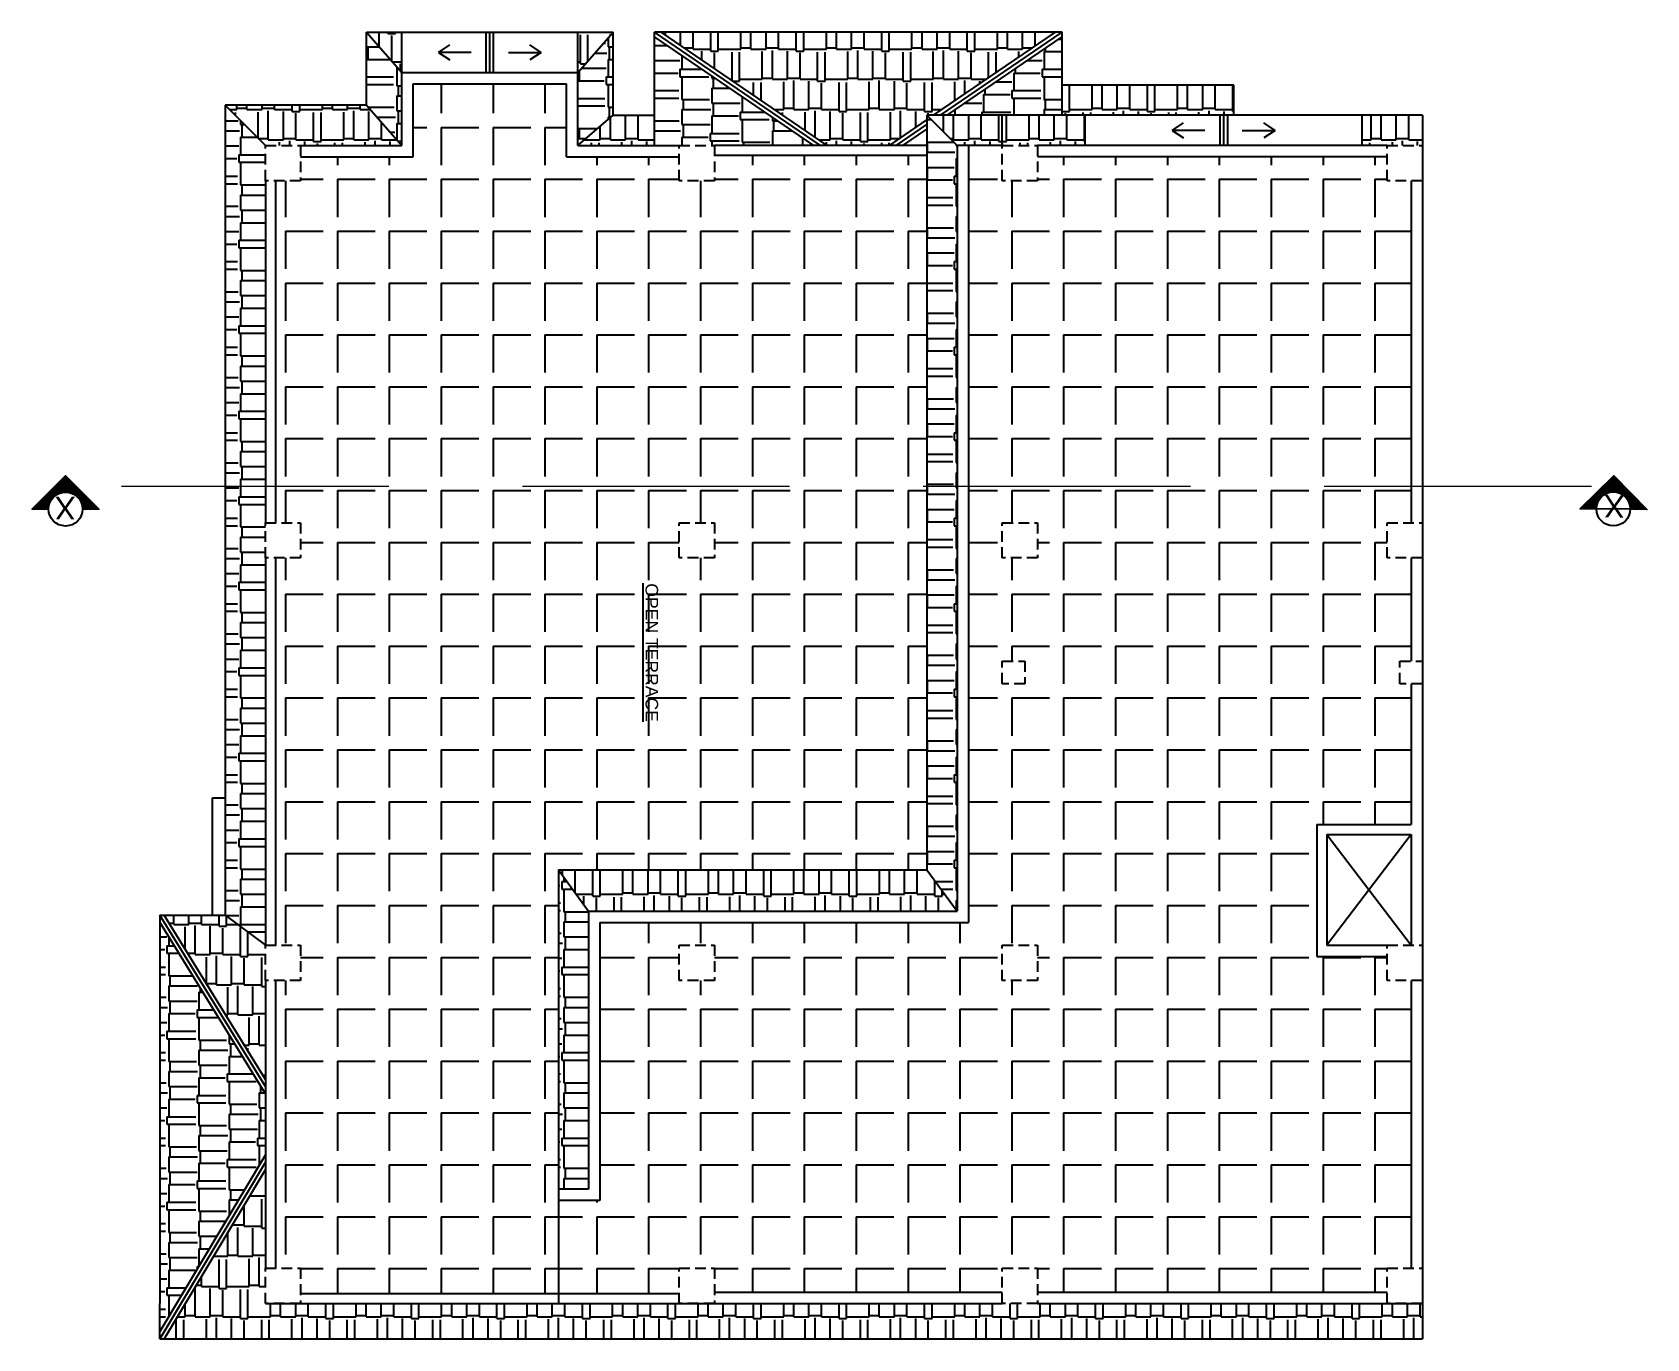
# Model space of a CAD drawing. Header units: inches. Extents: x 1397 to 20304, y -27267 to -746.
# Drawn here: x 16052 to 16694, y -17710 to -17190 of the extents above; entities that cross this region are included whole.
import ezdxf

# ---------------------------------------------------------------- set-up
doc = ezdxf.new("R2010")
doc.units = ezdxf.units.IN
doc.header["$LTSCALE"] = 17
doc.header["$MEASUREMENT"] = 0
doc.linetypes.add('21_FP_00$0$HIDDEN', pattern=[0.375, 0.25, -0.125])
doc.linetypes.add('PHANTOM2', pattern=[1.25, 0.625, -0.125, 0.125, -0.125, 0.125, -0.125])
for name, color, linetype, lineweight in [('25 BOT BAR', 12, 'Continuous', 25), ('aa_section_line', 2, 'PHANTOM2', 13), ('DOOR & WIN', 1, 'Continuous', 25), ('OUTLINE', 1, 'Continuous', 25)]:
    doc.layers.add(name, color=color, linetype=linetype, lineweight=lineweight)
doc.layers.add('A-Sect-Iden', color=111, linetype='Continuous')
doc.styles.add('HEADING', font='swissel.ttf')
pattern_1 = [(270, (38942.955, -7224.96), (12, -25.5), [6, -5, 7, -3, 9, -4]), (270, (38943.455, -7230.96), (12, -25.5), [5, -19, 4, -6]), (270, (38942.205, -7242.96), (12, -25.5), [3, -31]), (360, (38942.955, -7224.96), (12, 8.5), [11.5, -36.5]), (360, (38942.955, -7230.96), (12, 8.5), [11.25, -36.75]), (360, (38942.955, -7235.96), (12, 8.5), [10.5, -37.5]), (360, (38942.205, -7242.96), (12, 8.5), [11.5, -36.5]), (360, (38942.205, -7245.96), (12, 8.5), [11.5, -36.5]), (360, (38942.955, -7254.96), (12, 8.5), [11, -37])]
pattern_2 = [(270, (38942.955, -7224.96), (20.625, -4e-15), [15, -5.625]), (360, (38942.955, -7224.96), (5e-15, 20.625), [15, -5.625])]
pattern_3 = [(360, (37765.9, -7224.96), (25.5, 12), [6, -5, 7, -3, 9, -4]), (360, (37771.9, -7224.46), (25.5, 12), [5, -19, 4, -6]), (360, (37783.9, -7225.71), (25.5, 12), [3, -31]), (90, (37765.8995, -7224.96), (-8.5, 12), [11.5, -36.5]), (90, (37771.8995, -7224.96), (-8.5, 12), [11.25, -36.75]), (90, (37776.8995, -7224.96), (-8.5, 12), [10.5, -37.5]), (90, (37783.8995, -7225.71), (-8.5, 12), [11.5, -36.5]), (90, (37786.8995, -7225.71), (-8.5, 12), [11.5, -36.5]), (90, (37795.8995, -7224.96), (-8.5, 12), [11, -37])]
pattern_4 = [(360, (38942.955, -7224.96), (25.5, 12), [6, -5, 7, -3, 9, -4]), (360, (38948.955, -7224.46), (25.5, 12), [5, -19, 4, -6]), (360, (38960.955, -7225.71), (25.5, 12), [3, -31]), (90, (38942.955, -7224.96), (-8.5, 12), [11.5, -36.5]), (90, (38948.955, -7224.96), (-8.5, 12), [11.25, -36.75]), (90, (38953.955, -7224.96), (-8.5, 12), [10.5, -37.5]), (90, (38960.955, -7225.71), (-8.5, 12), [11.5, -36.5]), (90, (38963.955, -7225.71), (-8.5, 12), [11.5, -36.5]), (90, (38972.955, -7224.96), (-8.5, 12), [11, -37])]
pattern_5 = [(270, (37765.9, -7224.96), (12, -25.5), [6, -5, 7, -3, 9, -4]), (270, (37766.4, -7230.96), (12, -25.5), [5, -19, 4, -6]), (270, (37765.15, -7242.96), (12, -25.5), [3, -31]), (360, (37765.8995, -7224.96), (12, 8.5), [11.5, -36.5]), (360, (37765.8995, -7230.96), (12, 8.5), [11.25, -36.75]), (360, (37765.8995, -7235.96), (12, 8.5), [10.5, -37.5]), (360, (37765.1495, -7242.96), (12, 8.5), [11.5, -36.5]), (360, (37765.1495, -7245.96), (12, 8.5), [11.5, -36.5]), (360, (37765.8995, -7254.96), (12, 8.5), [11, -37])]
pattern_6 = [(270, (34998.502, -7224.96), (12, -25.5), [6, -5, 7, -3, 9, -4]), (270, (34999.002, -7230.96), (12, -25.5), [5, -19, 4, -6]), (270, (34997.752, -7242.96), (12, -25.5), [3, -31]), (360, (34998.502, -7224.96), (12, 8.5), [11.5, -36.5]), (360, (34998.502, -7230.96), (12, 8.5), [11.25, -36.75]), (360, (34998.502, -7235.96), (12, 8.5), [10.5, -37.5]), (360, (34997.752, -7242.96), (12, 8.5), [11.5, -36.5]), (360, (34997.752, -7245.96), (12, 8.5), [11.5, -36.5]), (360, (34998.502, -7254.96), (12, 8.5), [11, -37])]
pattern_7 = [(360, (34998.502, -7224.96), (25.5, 12), [6, -5, 7, -3, 9, -4]), (360, (35004.502, -7224.46), (25.5, 12), [5, -19, 4, -6]), (360, (35016.502, -7225.71), (25.5, 12), [3, -31]), (90, (34998.502, -7224.96), (-8.5, 12), [11.5, -36.5]), (90, (35004.502, -7224.96), (-8.5, 12), [11.25, -36.75]), (90, (35009.502, -7224.96), (-8.5, 12), [10.5, -37.5]), (90, (35016.502, -7225.71), (-8.5, 12), [11.5, -36.5]), (90, (35019.502, -7225.71), (-8.5, 12), [11.5, -36.5]), (90, (35028.502, -7224.96), (-8.5, 12), [11, -37])]
pattern_8 = [(360, (36872.581, -6378.037), (25.5, 12), [6, -5, 7, -3, 9, -4]), (360, (36878.581, -6377.537), (25.5, 12), [5, -19, 4, -6]), (360, (36890.581, -6378.787), (25.5, 12), [3, -31]), (90, (36872.581, -6378.037), (-8.5, 12), [11.5, -36.5]), (90, (36878.581, -6378.037), (-8.5, 12), [11.25, -36.75]), (90, (36883.581, -6378.037), (-8.5, 12), [10.5, -37.5]), (90, (36890.581, -6378.787), (-8.5, 12), [11.5, -36.5]), (90, (36893.581, -6378.787), (-8.5, 12), [11.5, -36.5]), (90, (36902.581, -6378.037), (-8.5, 12), [11, -37])]
pattern_9 = [(270, (36872.581, -6378.037), (12, -25.5), [6, -5, 7, -3, 9, -4]), (270, (36873.081, -6384.037), (12, -25.5), [5, -19, 4, -6]), (270, (36871.831, -6396.037), (12, -25.5), [3, -31]), (360, (36872.581, -6378.037), (12, 8.5), [11.5, -36.5]), (360, (36872.581, -6384.037), (12, 8.5), [11.25, -36.75]), (360, (36872.581, -6389.037), (12, 8.5), [10.5, -37.5]), (360, (36871.831, -6396.037), (12, 8.5), [11.5, -36.5]), (360, (36871.831, -6399.037), (12, 8.5), [11.5, -36.5]), (360, (36872.581, -6408.037), (12, 8.5), [11, -37])]

msp = doc.modelspace()

# ---------------------------------------------------------------- hatches: boundary and pattern name
at = {"layer": 'A-Sect-Iden', "ltscale": 0.5}
h = msp.add_hatch(dxfattribs=at)
h.set_pattern_fill('ANSI37', color=2, scale=5, angle=270, style=0)
h.set_pattern_definition([(315, (9883.3921, 8469.2691), (0.441941738, 0.441941738), []), (45, (9883.3921, 8469.2691), (-0.441941738, 0.441941738), [])])
h.paths.add_polyline_path([(16058.16, -17379.81), (16051.67, -17379.81), (16064.91, -17366.56), (16078.15, -17379.81), (16071.66, -17379.81, 1)])
h = msp.add_hatch(dxfattribs=at)
h.set_pattern_fill('ANSI37', color=2, scale=5, angle=270, style=0)
h.set_pattern_definition([(315, (10498.766, 8469.2937), (0.441941738, 0.441941738), []), (45, (10498.766, 8469.2937), (-0.441941738, 0.441941738), [])])
h.paths.add_polyline_path([(16673.53, -17379.71), (16667.04, -17379.65), (16680.42, -17366.54), (16693.53, -17379.92), (16687.03, -17379.85, 1)])
at = {"layer": 'OUTLINE'}
h = msp.add_hatch(dxfattribs=at)
h.set_pattern_fill('AR-RSHKE', color=8, angle=360)
h.set_pattern_definition(pattern_8)
h.paths.add_polyline_path([(16198.6, -17190.25), (16184.6, -17190.25), (16198.6, -17206.25)])
h = msp.add_hatch(dxfattribs=at)
h.set_pattern_fill('AR-RSHKE', color=8, angle=270)
h.set_pattern_definition(pattern_9)
h.paths.add_polyline_path([(16198.6, -17206.25), (16184.6, -17190.25), (16184.6, -17219.25), (16198.6, -17235.25)])
h = msp.add_hatch(dxfattribs=at)
h.set_pattern_fill('AR-RSHKE', color=8, angle=360)
h.set_pattern_definition(pattern_8)
h.paths.add_polyline_path([(16268.6, -17206.25), (16282.6, -17190.25), (16268.6, -17190.25)])
h = msp.add_hatch(dxfattribs=at)
h.set_pattern_fill('AR-RSHKE', color=8, angle=270)
h.set_pattern_definition(pattern_9)
h.paths.add_polyline_path([(16268.6, -17235.25), (16282.6, -17223.25), (16282.6, -17190.25), (16268.6, -17206.25)])
h = msp.add_hatch(dxfattribs=at)
h.set_pattern_fill('AR-RSHKE', color=8, angle=270)
h.set_pattern_definition(pattern_5)
h.paths.add_polyline_path([(16322.86, -17235.25), (16362.44, -17235.25), (16299.1, -17192.06), (16299.1, -17235.25), (16308.86, -17235.25)])
h = msp.add_hatch(dxfattribs=at)
h.set_pattern_fill('AR-RSHKE', color=8, angle=360)
h.set_pattern_definition(pattern_3)
h.paths.add_polyline_path([(16407.34, -17225.09), (16407.34, -17223.25), (16410.04, -17223.25), (16458.44, -17190.25), (16301.76, -17190.25), (16367.76, -17235.25), (16392.44, -17235.25)])
h = msp.add_hatch(dxfattribs=at)
h.set_pattern_fill('AR-RSHKE', color=8, angle=270)
h.set_pattern_definition(pattern_5)
h.paths.add_polyline_path([(16461.1, -17223.25), (16461.1, -17192.06), (16415.36, -17223.25)])
h = msp.add_hatch(dxfattribs=at)
h.set_pattern_fill('ANGLE', color=8, scale=75, angle=270)
h.set_pattern_definition(pattern_2)
h.paths.add_polyline_path([(16264.1, -17239.75), (16264.1, -17210.75), (16203.1, -17210.75), (16203.1, -17239.75), (16158.34, -17239.75), (16158.34, -17249.25), (16148.34, -17249.25), (16148.34, -17370.81), (16407.34, -17370.81), (16407.34, -17239.25), (16322.86, -17239.25), (16322.86, -17249.25), (16308.86, -17249.25), (16308.86, -17239.75)])
h = msp.add_hatch(dxfattribs=at)
h.set_pattern_fill('AR-RSHKE', color=8, angle=360)
h.set_pattern_definition(pattern_7)
h.paths.add_polyline_path([(16461.1, -17211.25), (16461.1, -17223.25), (16529.34, -17223.25), (16529.34, -17211.25)])
h = msp.add_hatch(dxfattribs=at)
h.set_pattern_fill('AR-RSHKE', color=8, angle=270)
h.set_pattern_definition(pattern_6)
h.paths.add_polyline_path([(16144.34, -17370.81), (16144.34, -17249.25), (16144.34, -17235.25), (16128.34, -17219.25), (16128.34, -17370.81)])
h = msp.add_hatch(dxfattribs=at)
h.set_pattern_fill('AR-RSHKE', color=8, angle=360)
h.set_pattern_definition(pattern_7)
h.paths.add_polyline_path([(16198.6, -17235.25), (16184.6, -17219.25), (16128.34, -17219.25), (16144.34, -17235.25), (16158.34, -17235.25)])
h = msp.add_hatch(dxfattribs=at)
h.set_pattern_fill('AR-RSHKE', color=8, angle=360)
h.set_pattern_definition(pattern_7)
h.paths.add_polyline_path([(16299.1, -17235.25), (16299.1, -17223.25), (16282.6, -17223.25), (16268.6, -17235.25)])
h = msp.add_hatch(dxfattribs=at)
h.set_pattern_fill('AR-RSHKE', color=8, angle=270)
h.set_pattern_definition(pattern_1)
h.paths.add_polyline_path([(16419.34, -17235.25), (16407.34, -17223.25), (16407.34, -17370.81), (16419.34, -17370.81)])
h.paths.add_polyline_path([(16419.34, -17370.81), (16407.34, -17370.81), (16407.34, -17523.25), (16419.34, -17539.75)])
h = msp.add_hatch(dxfattribs=at)
h.set_pattern_fill('AR-RSHKE', color=8, angle=360)
h.set_pattern_definition(pattern_4)
h.paths.add_polyline_path([(16407.34, -17223.25), (16419.34, -17235.25), (16470.34, -17235.25), (16470.34, -17223.25)])
h = msp.add_hatch(dxfattribs=at)
h.set_pattern_fill('AR-RSHKE', color=8, angle=360)
h.set_pattern_definition(pattern_4)
h.paths.add_polyline_path([(16580.34, -17223.25), (16580.34, -17235.25), (16590.34, -17235.25), (16604.34, -17235.25), (16604.34, -17223.25)])
h = msp.add_hatch(dxfattribs=at)
h.set_pattern_fill('ANGLE', color=8, scale=75, angle=270)
h.set_pattern_definition(pattern_2)
h.paths.add_polyline_path([(16451.34, -17239.75), (16451.34, -17249.25), (16437.34, -17249.25), (16437.34, -17235.25), (16423.84, -17235.25), (16423.84, -17370.81), (16599.84, -17370.82), (16599.84, -17249.25), (16590.34, -17249.25), (16590.34, -17239.75)])
h.paths.add_polyline_path([(16562.34, -17557.75), (16562.34, -17505.25), (16599.84, -17505.25), (16599.84, -17449.25), (16595.34, -17449.25), (16595.34, -17440.25), (16599.84, -17440.25), (16599.84, -17399.25), (16590.34, -17399.25), (16590.34, -17385.25), (16599.84, -17385.25), (16599.84, -17370.82), (16423.84, -17370.81), (16423.84, -17544.25), (16277.36, -17544.25), (16277.36, -17654.71), (16260.86, -17654.71), (16260.86, -17691.71), (16308.86, -17691.71), (16308.86, -17681.71), (16322.86, -17681.71), (16322.86, -17691.21), (16437.34, -17691.21), (16437.34, -17681.71), (16451.34, -17681.71), (16451.34, -17691.21), (16590.34, -17691.21), (16590.34, -17681.71), (16599.84, -17681.71), (16599.84, -17567.25), (16590.34, -17567.25), (16590.34, -17557.75)])
h.paths.add_polyline_path([(16451.34, -17567.25), (16437.34, -17567.25), (16437.34, -17553.25), (16451.34, -17553.25)], flags=16)
h.paths.add_polyline_path([(16446.34, -17449.25), (16437.34, -17449.25), (16437.34, -17440.25), (16446.34, -17440.25)], flags=16)
h.paths.add_polyline_path([(16451.34, -17399.25), (16437.34, -17399.25), (16437.34, -17385.25), (16451.34, -17385.25)], flags=16)
h.paths.add_polyline_path([(16322.86, -17567.25), (16308.86, -17567.25), (16308.86, -17553.25), (16322.86, -17553.25)], flags=16)
h = msp.add_hatch(dxfattribs=at)
h.set_pattern_fill('AR-RSHKE', color=8, angle=270)
h.set_pattern_definition(pattern_6)
h.paths.add_polyline_path([(16144.34, -17553.25), (16144.34, -17399.25), (16144.34, -17385.25), (16144.34, -17370.81), (16128.34, -17370.81), (16128.34, -17541.25)])
h = msp.add_hatch(dxfattribs=at)
h.set_pattern_fill('ANGLE', color=8, scale=75, angle=270)
h.set_pattern_definition(pattern_2)
h.paths.add_polyline_path([(16148.34, -17553.25), (16158.34, -17553.25), (16158.34, -17567.25), (16148.34, -17567.25), (16148.34, -17681.71), (16158.34, -17681.71), (16158.34, -17691.71), (16260.86, -17691.71), (16260.86, -17523.25), (16407.34, -17523.25), (16407.34, -17370.81), (16148.34, -17370.81), (16148.34, -17385.25), (16158.34, -17385.25), (16158.34, -17399.25), (16148.34, -17399.25)])
h.paths.add_polyline_path([(16308.86, -17399.25), (16308.86, -17385.25), (16322.86, -17385.25), (16322.86, -17399.25)], flags=16)
h.paths.add_polyline_path([(16293.16, -17408.12), (16293.16, -17465.73), (16303.46, -17465.73), (16303.46, -17408.12)], flags=24)
h = msp.add_hatch(dxfattribs=at)
h.set_pattern_fill('AR-RSHKE', color=8, angle=270)
h.set_pattern_definition(pattern_1)
h.paths.add_polyline_path([(16272.86, -17650.21), (16272.86, -17539.75), (16260.86, -17523.25), (16260.86, -17650.21)])
h = msp.add_hatch(dxfattribs=at)
h.set_pattern_fill('AR-RSHKE', color=8, angle=360)
h.set_pattern_definition(pattern_4)
h.paths.add_polyline_path([(16260.86, -17523.25), (16272.86, -17539.75), (16419.34, -17539.75), (16407.34, -17523.25)])
h = msp.add_hatch(dxfattribs=at)
h.set_pattern_fill('AR-RSHKE', color=8, angle=360)
h.set_pattern_definition(pattern_3)
h.paths.add_polyline_path([(16144.34, -17567.25), (16144.34, -17553.25), (16128.34, -17541.25), (16104.1, -17541.25), (16144.34, -17606.62)])
h = msp.add_hatch(dxfattribs=at)
h.set_pattern_fill('AR-RSHKE', color=8, angle=270)
h.set_pattern_definition(pattern_5)
h.paths.add_polyline_path([(16102.34, -17695.71), (16102.34, -17706.79), (16144.34, -17636.56), (16144.34, -17612.34), (16102.34, -17544.11)])
h = msp.add_hatch(dxfattribs=at)
h.set_pattern_fill('AR-RSHKE', color=8, angle=360)
h.set_pattern_definition(pattern_3)
h.paths.add_polyline_path([(16144.34, -17681.71), (16144.34, -17642.4), (16104.09, -17709.71), (16604.34, -17709.71), (16604.34, -17695.71), (16590.34, -17695.71), (16451.34, -17695.71), (16437.34, -17695.71), (16144.34, -17695.71)])

# ---------------------------------------------------------------- linework, layer by layer
at = {"layer": '25 BOT BAR'}
for p, q in [((16184.6, -17219.25), (16184.6, -17190.25)), ((16184.6, -17190.25), (16282.6, -17190.25)), ((16184.6, -17190.25), (16198.6, -17206.25)), ((16198.6, -17235.25), (16198.6, -17190.25)), ((16232.1, -17206.25), (16232.1, -17190.25)), ((16233.6, -17206.25), (16233.6, -17190.25)), ((16235.1, -17206.25), (16235.1, -17190.25)), ((16268.6, -17235.25), (16268.6, -17190.25)), ((16268.6, -17206.25), (16282.6, -17190.25)), ((16282.6, -17223.25), (16282.6, -17190.25)), ((16461.1, -17190.25), (16299.1, -17190.25)), ((16299.1, -17235.25), (16299.1, -17190.25)), ((16365.1, -17235.25), (16299.1, -17190.25)), ((16362.44, -17235.25), (16299.1, -17192.06)), ((16367.76, -17235.25), (16301.76, -17190.25)), ((16410.04, -17223.25), (16458.44, -17190.25)), ((16412.7, -17223.25), (16461.1, -17190.25)), ((16415.36, -17223.25), (16461.1, -17192.06)), ((16461.1, -17223.25), (16461.1, -17190.25)), ((16198.6, -17206.25), (16268.6, -17206.25)), ((16203.1, -17239.75), (16203.1, -17210.75)), ((16203.1, -17210.75), (16264.1, -17210.75)), ((16264.1, -17239.75), (16264.1, -17210.75)), ((16529.34, -17211.25), (16461.1, -17211.25)), ((16529.34, -17223.25), (16529.34, -17211.25)), ((16184.6, -17219.25), (16128.34, -17219.25)), ((16128.34, -17219.25), (16144.34, -17235.25)), ((16184.6, -17219.25), (16198.6, -17235.25)), ((16268.6, -17235.25), (16282.6, -17223.25)), ((16282.6, -17223.25), (16299.1, -17223.25)), ((16392.44, -17235.25), (16407.34, -17225.09)), ((16395.1, -17235.25), (16407.34, -17226.9)), ((16604.34, -17223.25), (16407.34, -17223.25)), ((16407.34, -17223.25), (16407.34, -17523.25)), ((16419.34, -17235.25), (16407.34, -17223.25)), ((16437.34, -17235.25), (16437.34, -17223.25)), ((16470.34, -17235.25), (16470.34, -17223.25)), ((16523.84, -17223.25), (16523.84, -17235.25)), ((16525.34, -17223.25), (16525.34, -17235.25)), ((16526.84, -17223.25), (16526.84, -17235.25)), ((16580.34, -17223.25), (16580.34, -17235.25)), ((16604.34, -17223.25), (16604.34, -17385.25)), ((16604.34, -17223.25), (16604.34, -17235.25)), ((16397.76, -17235.25), (16407.34, -17228.72)), ((16158.34, -17235.25), (16198.6, -17235.25)), ((16158.34, -17239.75), (16203.1, -17239.75)), ((16264.1, -17239.75), (16308.86, -17239.75)), ((16268.6, -17235.25), (16308.86, -17235.25)), ((16407.34, -17235.25), (16322.86, -17235.25)), ((16407.34, -17239.25), (16322.86, -17239.25)), ((16437.34, -17235.25), (16419.34, -17235.25)), ((16419.34, -17235.25), (16419.34, -17539.75)), ((16423.84, -17235.25), (16423.84, -17544.25)), ((16590.34, -17235.25), (16451.34, -17235.25)), ((16590.34, -17239.75), (16451.34, -17239.75)), ((16144.34, -17249.25), (16144.34, -17385.25)), ((16148.34, -17249.25), (16148.34, -17385.25)), ((16599.84, -17249.25), (16599.84, -17385.25)), ((16123.34, -17494.71), (16128.34, -17494.71)), ((16123.34, -17541.25), (16123.34, -17494.71)), ((16562.34, -17505.25), (16599.84, -17505.25)), ((16566.34, -17509.25), (16599.84, -17553.25)), ((16599.84, -17509.25), (16566.34, -17553.25)), ((16260.86, -17523.25), (16260.86, -17695.71)), ((16260.86, -17523.25), (16407.34, -17523.25)), ((16260.86, -17523.25), (16272.86, -17539.75)), ((16407.34, -17523.25), (16419.34, -17539.75)), ((16102.34, -17541.25), (16128.34, -17541.25)), ((16144.34, -17609.48), (16102.34, -17541.25)), ((16144.34, -17606.62), (16104.1, -17541.25)), ((16128.34, -17541.25), (16144.34, -17553.25)), ((16272.86, -17539.75), (16272.86, -17650.21)), ((16272.86, -17539.75), (16419.34, -17539.75)), ((16144.34, -17612.34), (16102.34, -17544.11)), ((16277.36, -17544.25), (16277.36, -17654.71)), ((16277.36, -17544.25), (16423.84, -17544.25)), ((16144.34, -17567.25), (16144.34, -17681.71)), ((16148.34, -17567.25), (16148.34, -17681.71)), ((16144.34, -17609.48), (16144.34, -17639.48)), ((16144.34, -17636.56), (16102.34, -17706.79)), ((16144.34, -17639.48), (16102.34, -17709.71)), ((16144.34, -17642.4), (16104.09, -17709.71)), ((16272.86, -17650.21), (16260.86, -17650.21)), ((16277.36, -17654.71), (16260.86, -17654.71)), ((16102.34, -17709.71), (16102.34, -17695.71)), ((16144.34, -17695.71), (16144.34, -17695.71)), ((16604.34, -17695.71), (16604.34, -17709.71))]:
    msp.add_line(p, q, dxfattribs=at)
at = {"layer": '25 BOT BAR', "linetype": '21_FP_00$0$HIDDEN'}
for points in [[(16158.34, -17235.25), (16158.34, -17249.25), (16144.34, -17249.25), (16144.34, -17235.25)], [(16322.86, -17235.25), (16322.86, -17249.25), (16308.86, -17249.25), (16308.86, -17235.25)], [(16451.34, -17235.25), (16451.34, -17249.25), (16437.34, -17249.25), (16437.34, -17235.25)], [(16604.34, -17235.25), (16604.34, -17249.25), (16590.34, -17249.25), (16590.34, -17235.25)], [(16158.34, -17385.25), (16158.34, -17399.25), (16144.34, -17399.25), (16144.34, -17385.25)], [(16322.86, -17385.25), (16322.86, -17399.25), (16308.86, -17399.25), (16308.86, -17385.25)], [(16451.34, -17385.25), (16451.34, -17399.25), (16437.34, -17399.25), (16437.34, -17385.25)], [(16604.34, -17385.25), (16604.34, -17399.25), (16590.34, -17399.25), (16590.34, -17385.25)], [(16437.34, -17449.25), (16437.34, -17440.25), (16446.34, -17440.25), (16446.34, -17449.25)], [(16595.34, -17449.25), (16595.34, -17440.25), (16604.34, -17440.25), (16604.34, -17449.25)], [(16158.34, -17553.25), (16158.34, -17567.25), (16144.34, -17567.25), (16144.34, -17553.25)], [(16322.86, -17553.25), (16322.86, -17567.25), (16308.86, -17567.25), (16308.86, -17553.25)], [(16451.34, -17553.25), (16451.34, -17567.25), (16437.34, -17567.25), (16437.34, -17553.25)], [(16604.34, -17553.25), (16604.34, -17567.25), (16590.34, -17567.25), (16590.34, -17553.25)], [(16158.34, -17681.71), (16158.34, -17695.71), (16144.34, -17695.71), (16144.34, -17681.71)], [(16322.86, -17681.71), (16322.86, -17695.71), (16308.86, -17695.71), (16308.86, -17681.71)], [(16451.34, -17681.71), (16451.34, -17695.71), (16437.34, -17695.71), (16437.34, -17681.71)], [(16604.34, -17681.71), (16604.34, -17695.71), (16590.34, -17695.71), (16590.34, -17681.71)]]:
    msp.add_lwpolyline(points, close=True, dxfattribs=at)
at = {"layer": 'A-Sect-Iden', "ltscale": 0.5}
for points in [[(16058.16, -17379.81), (16051.67, -17379.81), (16064.91, -17366.56), (16078.15, -17379.81), (16071.66, -17379.81)], [(16688.03, -17379.9), (16667.06, -17379.68), (16680.44, -17366.57), (16693.54, -17379.95), (16688.03, -17379.9)]]:
    msp.add_lwpolyline(points, dxfattribs=at)
for centre in [(16064.91, -17379.81), (16680.28, -17379.78)]:
    msp.add_circle(centre, 6.75, dxfattribs=at)
at = {"layer": 'aa_section_line', "linetype": '21_FP_00$0$HIDDEN', "ltscale": 25}
msp.add_line((16671.53, -17370.82), (16077.74, -17370.81), dxfattribs=at)
at = {"layer": 'DOOR & WIN'}
for p, q in [((16128.34, -17219.25), (16128.34, -17541.25)), ((16604.34, -17385.25), (16604.34, -17695.71)), ((16144.34, -17399.25), (16144.34, -17553.25)), ((16148.34, -17399.25), (16148.34, -17553.25)), ((16599.84, -17399.25), (16599.84, -17440.25)), ((16599.84, -17449.25), (16599.84, -17505.25)), ((16562.34, -17505.25), (16562.34, -17557.75)), ((16566.34, -17509.25), (16566.34, -17553.25)), ((16599.84, -17509.25), (16599.84, -17553.25)), ((16102.34, -17541.25), (16102.34, -17695.71)), ((16599.84, -17567.25), (16599.84, -17681.71)), ((16144.34, -17695.71), (16437.34, -17695.71)), ((16158.34, -17691.71), (16308.86, -17691.71)), ((16322.86, -17691.21), (16437.34, -17691.21)), ((16451.34, -17691.21), (16590.34, -17691.21)), ((16451.34, -17695.71), (16604.34, -17695.71)), ((16102.34, -17709.71), (16604.34, -17709.71))]:
    msp.add_line(p, q, dxfattribs=at)
at = {"layer": 'OUTLINE'}
for p, q in [((16213.18, -17198.25), (16217.68, -17195.25)), ((16254.02, -17198.25), (16249.52, -17195.25)), ((16226.18, -17198.25), (16213.18, -17198.25)), ((16213.18, -17198.25), (16217.68, -17201.25)), ((16241.02, -17198.25), (16254.02, -17198.25)), ((16254.02, -17198.25), (16249.52, -17201.25)), ((16504.92, -17229.25), (16509.42, -17226.25)), ((16545.76, -17229.25), (16541.26, -17226.25)), ((16517.92, -17229.25), (16504.92, -17229.25)), ((16504.92, -17229.25), (16509.42, -17232.25)), ((16532.76, -17229.25), (16545.76, -17229.25)), ((16545.76, -17229.25), (16541.26, -17232.25)), ((16566.34, -17509.25), (16599.84, -17509.25)), ((16566.34, -17553.25), (16590.34, -17553.25)), ((16562.34, -17557.75), (16590.34, -17557.75))]:
    msp.add_line(p, q, dxfattribs=at)

# ---------------------------------------------------------------- texts
at = {"layer": 'A-Sect-Iden', "ltscale": 0.5, "char_height": 9, "width": 12.25, "attachment_point": 5, "style": 'HEADING'}
for insert, rotation in [((16064.76, -17379.35), 179.85507), ((16680.67, -17378.68), 179.26311)]:
    msp.add_mtext('X', dxfattribs=dict(at, insert=insert, rotation=rotation))
at = {"layer": 'DOOR & WIN', "insert": (16297.94, -17436.9), "char_height": 5, "attachment_point": 5, "rotation": 270}
msp.add_mtext('{\\fArial TUR|b0|i0|c0|p34;\\L\\C7;OPEN TERRACE}', dxfattribs=at)

doc.saveas('drawing.dxf')
